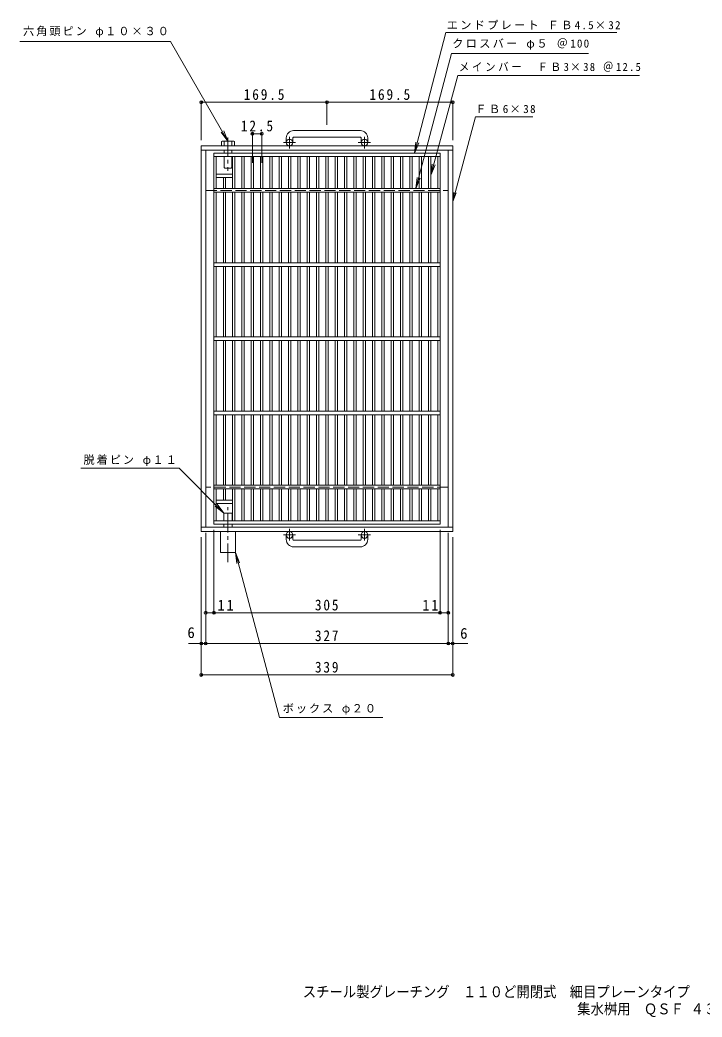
# Model space of a CAD drawing. Units: millimetres, scale not verified. Extents: x -791 to 884, y -688 to 656.
# Drawn here: x -791 to 129, y -688 to 656 of the extents above; entities that cross this region are included whole.
import ezdxf
from ezdxf.enums import TextEntityAlignment as Align

# ---------------------------------------------------------------- set-up
doc = ezdxf.new("R2010")
doc.units = ezdxf.units.MM
doc.header["$LTSCALE"] = 5
doc.header["$PDMODE"] = 32
doc.header["$PDSIZE"] = 4
doc.linetypes.add('CHAIN1', pattern=[8, 5, -1, 1, -1])
doc.linetypes.add('DASHED3', pattern=[4, 3, -1])
for name, color, linetype, lineweight in [('B-1', 2, 'Continuous', 9), ('B-2', 3, 'Continuous', 9), ('B-4', 7, 'Continuous', 9), ('B-5', 7, 'Continuous', 9), ('B-9', 4, 'Continuous', 9), ('F-5_F-5ﾚｲﾔ', 2, 'Continuous', 9)]:
    doc.layers.add(name, color=color, linetype=linetype, lineweight=lineweight)
doc.styles.add('ＭＳ ゴシック', font='')
doc.styles.get('ＭＳ ゴシック').set_extended_font_data('MS Gothic')

msp = doc.modelspace()

# ---------------------------------------------------------------- linework, layer by layer
at = {"layer": 'B-1', "linetype": 'CHAIN1'}
for p, q in [((-427.33, 482.813), (-427.33, 498.41)), ((-326.329, 482.813), (-326.329, 498.41)), ((-419.167, 490.92), (-435.574, 490.92)), ((-318.167, 490.92), (-334.573, 490.92)), ((-419.167, -38.081), (-435.574, -38.081)), ((-427.33, -29.974), (-427.33, -45.571)), ((-318.167, -38.081), (-334.573, -38.081)), ((-326.329, -29.974), (-326.329, -45.571))]:
    msp.add_line(p, q, dxfattribs=at)
at = {"layer": 'B-1'}
for p, q in [((-331.829, 507.02), (-421.829, 507.02)), ((-421.829, 498.019), (-331.829, 498.019)), ((-546.329, 486.42), (-546.329, -33.58)), ((-546.329, 486.42), (-207.329, 486.42)), ((-431.829, 497.02), (-431.829, 490.92)), ((-422.83, 497.02), (-422.83, 490.92)), ((-330.83, 497.02), (-330.83, 490.92)), ((-321.829, 497.02), (-321.829, 490.92)), ((-207.329, -33.58), (-207.329, 486.42)), ((-546.329, 480.42), (-207.329, 480.42)), ((-540.329, 480.42), (-540.329, -27.58)), ((-213.33, -27.58), (-213.33, 480.42)), ((-207.329, -27.58), (-546.329, -27.58)), ((-207.329, -33.58), (-546.329, -33.58)), ((-431.829, -44.181), (-431.829, -38.081)), ((-422.83, -44.181), (-422.83, -38.081)), ((-330.83, -44.181), (-330.83, -38.081)), ((-321.829, -44.181), (-321.829, -38.081)), ((-421.829, -45.181), (-331.829, -45.181)), ((-331.829, -54.181), (-421.829, -54.181))]:
    msp.add_line(p, q, dxfattribs=at)
at = {"layer": 'B-1', "linetype": 'DASHED3'}
for p, q in [((-540.329, 426.42), (-213.33, 426.42)), ((-213.33, 26.419), (-540.329, 26.419))]:
    msp.add_line(p, q, dxfattribs=at)
at = {"layer": 'B-1'}
for centre in [(-427.33, 490.92), (-326.33, 490.92), (-427.33, -38.081), (-326.33, -38.081)]:
    msp.add_circle(centre, 4.5, dxfattribs=at)
for centre, radius, start, end in [((-421.829, 497.02), 10, 90, 180), ((-421.829, 497.02), 1, 90, 180), ((-331.829, 497.02), 10, 0, 90), ((-331.829, 497.02), 1, 0, 90), ((-421.829, -44.181), 10, 180, 270), ((-421.829, -44.181), 1, 180, 270), ((-331.829, -44.181), 10, 270, 0), ((-331.829, -44.181), 1, 270, 0)]:
    msp.add_arc(centre, radius, start, end, dxfattribs=at)
at = {"layer": 'B-2'}
for p, q in [((-529.33, 476.42), (-224.33, 476.42)), ((-529.33, -23.58), (-529.33, 476.42)), ((-529.33, -23.58), (-529.33, 476.42)), ((-529.33, 471.921), (-224.33, 471.921)), ((-526.329, 471.92), (-526.329, 428.92)), ((-503.99, 428.92), (-503.99, 471.921)), ((-500.99, 428.92), (-500.99, 471.921)), ((-491.41, 428.92), (-491.41, 471.92)), ((-488.41, 428.92), (-488.41, 471.92)), ((-478.83, 428.92), (-478.83, 471.92)), ((-475.83, 428.92), (-475.83, 471.92)), ((-466.25, 428.92), (-466.25, 471.92)), ((-463.25, 428.92), (-463.25, 471.92)), ((-453.67, 428.92), (-453.67, 471.92)), ((-450.67, 428.92), (-450.67, 471.92)), ((-441.09, 428.92), (-441.09, 471.92)), ((-438.089, 428.92), (-438.089, 471.92)), ((-428.51, 428.92), (-428.51, 471.92)), ((-425.51, 428.92), (-425.51, 471.92)), ((-415.93, 428.92), (-415.93, 471.92)), ((-412.929, 428.92), (-412.929, 471.92)), ((-403.35, 428.92), (-403.35, 471.92)), ((-400.349, 428.92), (-400.349, 471.92)), ((-390.77, 428.92), (-390.77, 471.92)), ((-387.769, 428.92), (-387.769, 471.92)), ((-378.19, 428.92), (-378.19, 471.92)), ((-375.19, 428.92), (-375.19, 471.92)), ((-365.61, 428.92), (-365.61, 471.92)), ((-362.61, 428.92), (-362.61, 471.92)), ((-353.03, 428.92), (-353.03, 471.92)), ((-350.03, 428.92), (-350.03, 471.92)), ((-340.449, 428.92), (-340.449, 471.92)), ((-337.45, 428.92), (-337.45, 471.92)), ((-327.869, 428.92), (-327.869, 471.92)), ((-324.87, 428.92), (-324.87, 471.92)), ((-315.289, 428.92), (-315.289, 471.92)), ((-312.29, 428.92), (-312.29, 471.92)), ((-302.709, 428.92), (-302.709, 471.92)), ((-299.71, 428.92), (-299.71, 471.92)), ((-290.13, 428.92), (-290.13, 471.92)), ((-287.13, 428.92), (-287.13, 471.92)), ((-277.55, 428.92), (-277.55, 471.92)), ((-274.55, 428.92), (-274.55, 471.92)), ((-264.97, 428.92), (-264.97, 471.92)), ((-261.97, 428.92), (-261.97, 471.92)), ((-252.39, 428.92), (-252.39, 471.92)), ((-249.39, 428.92), (-249.39, 471.92)), ((-239.81, 428.92), (-239.81, 471.92)), ((-236.81, 428.92), (-236.81, 471.92)), ((-227.329, 428.92), (-227.329, 471.92)), ((-516.57, 428.92), (-516.57, 443.921)), ((-513.57, 428.92), (-513.57, 443.921)), ((-529.33, 428.92), (-224.33, 428.92)), ((-529.33, 423.92), (-224.33, 423.92)), ((-526.329, 423.92), (-526.329, 328.92)), ((-516.57, 328.92), (-516.57, 423.92)), ((-513.57, 328.92), (-513.57, 423.92)), ((-503.99, 328.92), (-503.99, 423.92)), ((-500.99, 328.92), (-500.99, 423.92)), ((-491.41, 328.92), (-491.41, 423.92)), ((-488.41, 328.92), (-488.41, 423.92)), ((-478.83, 328.92), (-478.83, 423.92)), ((-475.83, 328.92), (-475.83, 423.92)), ((-466.25, 328.92), (-466.25, 423.92)), ((-463.25, 328.92), (-463.25, 423.92)), ((-453.67, 328.92), (-453.67, 423.92)), ((-450.67, 328.92), (-450.67, 423.92)), ((-441.09, 328.92), (-441.09, 423.92)), ((-438.089, 328.92), (-438.089, 423.92)), ((-428.51, 328.92), (-428.51, 423.92)), ((-425.51, 328.92), (-425.51, 423.92)), ((-415.93, 328.92), (-415.93, 423.92)), ((-412.929, 328.92), (-412.929, 423.92)), ((-403.35, 328.92), (-403.35, 423.92)), ((-400.349, 328.92), (-400.349, 423.92)), ((-390.77, 328.92), (-390.77, 423.92)), ((-387.769, 328.92), (-387.769, 423.92)), ((-378.19, 328.92), (-378.19, 423.92)), ((-375.19, 328.92), (-375.19, 423.92)), ((-365.61, 328.92), (-365.61, 423.92)), ((-362.61, 328.92), (-362.61, 423.92)), ((-353.03, 328.92), (-353.03, 423.92)), ((-350.03, 328.92), (-350.03, 423.92)), ((-340.449, 328.92), (-340.449, 423.92)), ((-337.45, 328.92), (-337.45, 423.92)), ((-327.869, 328.92), (-327.869, 423.92)), ((-324.87, 328.92), (-324.87, 423.92)), ((-315.289, 328.92), (-315.289, 423.92)), ((-312.29, 328.92), (-312.29, 423.92)), ((-302.709, 328.92), (-302.709, 423.92)), ((-299.71, 328.92), (-299.71, 423.92)), ((-290.13, 328.92), (-290.13, 423.92)), ((-287.13, 328.92), (-287.13, 423.92)), ((-277.55, 328.92), (-277.55, 423.92)), ((-274.55, 328.92), (-274.55, 423.92)), ((-264.97, 328.92), (-264.97, 423.92)), ((-261.97, 328.92), (-261.97, 423.92)), ((-252.39, 328.92), (-252.39, 423.92)), ((-249.39, 328.92), (-249.39, 423.92)), ((-239.81, 328.92), (-239.81, 423.92)), ((-236.81, 328.92), (-236.81, 423.92)), ((-227.329, 328.92), (-227.329, 423.92)), ((-529.33, 328.919), (-224.33, 328.919)), ((-529.33, 323.919), (-224.33, 323.919)), ((-526.329, 323.919), (-526.329, 228.92)), ((-516.57, 228.92), (-516.57, 323.919)), ((-513.57, 228.92), (-513.57, 323.919)), ((-503.99, 228.92), (-503.99, 323.919)), ((-500.99, 228.92), (-500.99, 323.919)), ((-491.41, 228.92), (-491.41, 323.919)), ((-488.41, 228.92), (-488.41, 323.919)), ((-478.83, 228.92), (-478.83, 323.919)), ((-475.83, 228.92), (-475.83, 323.919)), ((-466.25, 228.92), (-466.25, 323.919)), ((-463.25, 228.92), (-463.25, 323.919)), ((-453.67, 228.92), (-453.67, 323.919)), ((-450.67, 228.92), (-450.67, 323.919)), ((-441.09, 228.92), (-441.09, 323.919)), ((-438.089, 228.92), (-438.089, 323.919)), ((-428.51, 228.92), (-428.51, 323.919)), ((-425.51, 228.92), (-425.51, 323.919)), ((-415.93, 228.92), (-415.93, 323.919)), ((-412.929, 228.92), (-412.929, 323.919)), ((-403.35, 228.92), (-403.35, 323.919)), ((-400.349, 228.92), (-400.349, 323.919)), ((-390.77, 228.92), (-390.77, 323.919)), ((-387.769, 228.92), (-387.769, 323.919)), ((-378.19, 228.92), (-378.19, 323.919)), ((-375.19, 228.92), (-375.19, 323.919)), ((-365.61, 228.92), (-365.61, 323.919)), ((-362.61, 228.92), (-362.61, 323.919)), ((-353.03, 228.92), (-353.03, 323.919)), ((-350.03, 228.92), (-350.03, 323.919)), ((-340.449, 228.92), (-340.449, 323.919)), ((-337.45, 228.92), (-337.45, 323.919)), ((-327.869, 228.92), (-327.869, 323.919)), ((-324.87, 228.92), (-324.87, 323.919)), ((-315.289, 228.92), (-315.289, 323.919)), ((-312.29, 228.92), (-312.29, 323.919)), ((-302.709, 228.92), (-302.709, 323.919)), ((-299.71, 228.92), (-299.71, 323.919)), ((-290.13, 228.92), (-290.13, 323.919)), ((-287.13, 228.92), (-287.13, 323.919)), ((-277.55, 228.92), (-277.55, 323.919)), ((-274.55, 228.92), (-274.55, 323.919)), ((-264.97, 228.92), (-264.97, 323.919)), ((-261.97, 228.92), (-261.97, 323.919)), ((-252.39, 228.92), (-252.39, 323.919)), ((-249.39, 228.92), (-249.39, 323.919)), ((-239.81, 228.92), (-239.81, 323.919)), ((-236.81, 228.92), (-236.81, 323.919)), ((-227.329, 228.92), (-227.329, 323.919)), ((-529.33, 228.92), (-224.33, 228.92)), ((-529.33, 223.92), (-224.33, 223.92)), ((-526.329, 128.92), (-526.329, 223.92)), ((-516.57, 223.92), (-516.57, 128.92)), ((-513.57, 223.92), (-513.57, 128.92)), ((-503.99, 223.92), (-503.99, 128.92)), ((-500.99, 223.92), (-500.99, 128.92)), ((-491.41, 223.92), (-491.41, 128.92)), ((-488.41, 223.92), (-488.41, 128.92)), ((-478.83, 223.92), (-478.83, 128.92)), ((-475.83, 223.92), (-475.83, 128.92)), ((-466.25, 223.92), (-466.25, 128.92)), ((-463.25, 223.92), (-463.25, 128.92)), ((-453.67, 223.92), (-453.67, 128.92)), ((-450.67, 223.92), (-450.67, 128.92)), ((-441.09, 223.92), (-441.09, 128.92)), ((-438.089, 223.92), (-438.089, 128.92)), ((-428.51, 223.92), (-428.51, 128.92)), ((-425.51, 223.92), (-425.51, 128.92)), ((-415.93, 223.92), (-415.93, 128.92)), ((-412.929, 223.92), (-412.929, 128.92)), ((-403.35, 223.92), (-403.35, 128.92)), ((-400.349, 223.92), (-400.349, 128.92)), ((-390.77, 223.92), (-390.77, 128.92)), ((-387.769, 223.92), (-387.769, 128.92)), ((-378.19, 223.92), (-378.19, 128.92)), ((-375.19, 223.92), (-375.19, 128.92)), ((-365.61, 223.92), (-365.61, 128.92)), ((-362.61, 223.92), (-362.61, 128.92)), ((-353.03, 223.92), (-353.03, 128.92)), ((-350.03, 223.92), (-350.03, 128.92)), ((-340.449, 223.92), (-340.449, 128.92)), ((-337.45, 223.92), (-337.45, 128.92)), ((-327.869, 223.92), (-327.869, 128.92)), ((-324.87, 223.92), (-324.87, 128.92)), ((-315.289, 223.92), (-315.289, 128.92)), ((-312.29, 223.92), (-312.29, 128.92)), ((-302.709, 223.92), (-302.709, 128.92)), ((-299.71, 223.92), (-299.71, 128.92)), ((-290.13, 223.92), (-290.13, 128.92)), ((-287.13, 223.92), (-287.13, 128.92)), ((-277.55, 223.92), (-277.55, 128.92)), ((-274.55, 223.92), (-274.55, 128.92)), ((-264.97, 223.92), (-264.97, 128.92)), ((-261.97, 223.92), (-261.97, 128.92)), ((-252.39, 223.92), (-252.39, 128.92)), ((-249.39, 223.92), (-249.39, 128.92)), ((-239.81, 223.92), (-239.81, 128.92)), ((-236.81, 223.92), (-236.81, 128.92)), ((-227.329, 223.92), (-227.329, 128.92)), ((-529.33, 128.92), (-224.33, 128.92)), ((-529.33, 123.92), (-224.33, 123.92)), ((-526.329, 28.92), (-526.329, 123.92)), ((-516.57, 123.92), (-516.57, 28.92)), ((-513.57, 123.92), (-513.57, 28.92)), ((-503.99, 123.92), (-503.99, 28.92)), ((-500.99, 123.92), (-500.99, 28.92)), ((-491.41, 123.92), (-491.41, 28.92)), ((-488.41, 123.92), (-488.41, 28.92)), ((-478.83, 123.92), (-478.83, 28.92)), ((-475.83, 123.92), (-475.83, 28.92)), ((-466.25, 123.92), (-466.25, 28.92)), ((-463.25, 123.92), (-463.25, 28.92)), ((-453.67, 123.92), (-453.67, 28.92)), ((-450.67, 123.92), (-450.67, 28.92)), ((-441.09, 123.92), (-441.09, 28.92)), ((-438.089, 123.92), (-438.089, 28.92)), ((-428.51, 123.92), (-428.51, 28.92)), ((-425.51, 123.92), (-425.51, 28.92)), ((-415.93, 123.92), (-415.93, 28.92)), ((-412.929, 123.92), (-412.929, 28.92)), ((-403.35, 123.92), (-403.35, 28.92)), ((-400.349, 123.92), (-400.349, 28.92)), ((-390.77, 123.92), (-390.77, 28.92)), ((-387.769, 123.92), (-387.769, 28.92)), ((-378.19, 123.92), (-378.19, 28.92)), ((-375.19, 123.92), (-375.19, 28.92)), ((-365.61, 123.92), (-365.61, 28.92)), ((-362.61, 123.92), (-362.61, 28.92)), ((-353.03, 123.92), (-353.03, 28.92)), ((-350.03, 123.92), (-350.03, 28.92)), ((-340.449, 123.92), (-340.449, 28.92)), ((-337.45, 123.92), (-337.45, 28.92)), ((-327.869, 123.92), (-327.869, 28.92)), ((-324.87, 123.92), (-324.87, 28.92)), ((-315.289, 123.92), (-315.289, 28.92)), ((-312.29, 123.92), (-312.29, 28.92)), ((-302.709, 123.92), (-302.709, 28.92)), ((-299.71, 123.92), (-299.71, 28.92)), ((-290.13, 123.92), (-290.13, 28.92)), ((-287.13, 123.92), (-287.13, 28.92)), ((-277.55, 123.92), (-277.55, 28.92)), ((-274.55, 123.92), (-274.55, 28.92)), ((-264.97, 123.92), (-264.97, 28.92)), ((-261.97, 123.92), (-261.97, 28.92)), ((-252.39, 123.92), (-252.39, 28.92)), ((-249.39, 123.92), (-249.39, 28.92)), ((-239.81, 123.92), (-239.81, 28.92)), ((-236.81, 123.92), (-236.81, 28.92)), ((-227.329, 123.92), (-227.329, 28.92)), ((-529.33, 28.92), (-224.33, 28.92)), ((-529.33, 23.92), (-224.33, 23.92)), ((-526.329, -19.08), (-526.329, 23.92)), ((-516.57, 23.92), (-516.57, 8.919)), ((-513.57, 23.92), (-513.57, 8.919)), ((-503.99, 23.92), (-503.99, -19.08)), ((-500.99, 23.92), (-500.99, -19.08)), ((-491.41, 23.92), (-491.41, -19.08)), ((-488.41, 23.92), (-488.41, -19.08)), ((-478.83, 23.92), (-478.83, -19.08)), ((-475.83, 23.92), (-475.83, -19.08)), ((-466.25, 23.92), (-466.25, -19.08)), ((-463.25, 23.92), (-463.25, -19.08)), ((-453.67, 23.92), (-453.67, -19.08)), ((-450.67, 23.92), (-450.67, -19.08)), ((-441.09, 23.92), (-441.09, -19.08)), ((-438.089, 23.92), (-438.089, -19.08)), ((-428.51, 23.92), (-428.51, -19.08)), ((-425.51, 23.92), (-425.51, -19.08)), ((-415.93, 23.92), (-415.93, -19.08)), ((-412.929, 23.92), (-412.929, -19.08)), ((-403.35, 23.92), (-403.35, -19.08)), ((-400.349, 23.92), (-400.349, -19.08)), ((-390.77, 23.92), (-390.77, -19.08)), ((-387.769, 23.92), (-387.769, -19.08)), ((-378.19, 23.92), (-378.19, -19.08)), ((-375.19, 23.92), (-375.19, -19.08)), ((-365.61, 23.92), (-365.61, -19.08)), ((-362.61, 23.92), (-362.61, -19.08)), ((-353.03, 23.92), (-353.03, -19.08)), ((-350.03, 23.92), (-350.03, -19.08)), ((-340.449, 23.92), (-340.449, -19.08)), ((-337.45, 23.92), (-337.45, -19.08)), ((-327.869, 23.92), (-327.869, -19.08)), ((-324.87, 23.92), (-324.87, -19.08)), ((-315.289, 23.92), (-315.289, -19.08)), ((-312.29, 23.92), (-312.29, -19.08)), ((-302.709, 23.92), (-302.709, -19.08)), ((-299.71, 23.92), (-299.71, -19.08)), ((-290.13, 23.92), (-290.13, -19.08)), ((-287.13, 23.92), (-287.13, -19.08)), ((-277.55, 23.92), (-277.55, -19.08)), ((-274.55, 23.92), (-274.55, -19.08)), ((-264.97, 23.92), (-264.97, -19.08)), ((-261.97, 23.92), (-261.97, -19.08)), ((-252.39, 23.92), (-252.39, -19.08)), ((-249.39, 23.92), (-249.39, -19.08)), ((-239.81, 23.92), (-239.81, -19.08)), ((-236.81, 23.92), (-236.81, -19.08)), ((-227.329, 23.92), (-227.329, -19.08)), ((-224.33, -19.08), (-529.33, -19.08))]:
    msp.add_line(p, q, dxfattribs=at)
at = {"layer": 'B-2', "color": 4}
for p, q in [((-526.329, 448.421), (-503.99, 448.421)), ((-526.329, 443.921), (-503.99, 443.921)), ((-526.329, 8.919), (-503.99, 8.919)), ((-526.329, 4.419), (-503.99, 4.419))]:
    msp.add_line(p, q, dxfattribs=at)
at = {"layer": 'B-2'}
msp.add_lwpolyline([(-224.33, 476.42), (-224.33, -23.58), (-529.33, -23.58)], dxfattribs=at)
at = {"layer": 'B-4'}
for p, q in [((-258.8, 476.42), (-216.42, 639.387)), ((-216.42, 639.387), (13.995, 639.387)), ((-587.81, 627.02), (-790.817, 627.02)), ((-510.329, 492.82), (-587.81, 627.02)), ((-257.1, 428.92), (-209.092, 610.914)), ((-209.092, 610.914), (-24.073, 610.914)), ((-236.81, 446.776), (-200.339, 581.311)), ((-200.339, 581.311), (44.645, 581.311)), ((-546.329, 493.92), (-546.329, 546.624)), ((-546.329, 545.124), (-376.83, 545.124)), ((-376.83, 545.124), (-207.329, 545.124)), ((-376.829, 514.52), (-376.829, 546.624)), ((-207.329, 493.92), (-207.329, 546.624)), ((-510.329, 492.82), (-519.461, 504.72)), ((-510.329, 492.82), (-516.07, 506.678)), ((-477.33, 463.654), (-477.33, 504.24)), ((-477.33, 502.74), (-464.767, 502.74)), ((-464.767, 502.71), (-464.767, 463.654)), ((-258.8, 476.42), (-256.842, 491.292)), ((-258.8, 476.42), (-253.059, 490.278)), ((-236.81, 446.776), (-234.852, 461.647)), ((-236.81, 446.776), (-231.07, 460.634)), ((-257.1, 428.92), (-255.143, 443.791)), ((-257.1, 428.92), (-251.36, 442.778)), ((-576.329, 51.92), (-708.918, 51.92)), ((-515.829, -8.58), (-576.329, 51.92)), ((-515.829, -8.58), (-527.73, 0.551)), ((-515.829, -8.58), (-524.961, 3.32)), ((-540.329, -35.08), (-540.329, -185.883)), ((-529.33, -31.08), (-529.33, -144.478)), ((-224.33, -31.08), (-224.33, -144.478)), ((-213.33, -35.08), (-213.33, -185.883)), ((-546.329, -41.08), (-546.329, -228.239)), ((-207.329, -41.08), (-207.329, -228.239)), ((-500.329, -61.58), (-494.589, -75.439)), ((-500.329, -61.58), (-498.372, -76.452)), ((-546.33, -150.478), (-546.33, -144.478)), ((-540.329, -142.978), (-528.33, -142.978)), ((-528.33, -142.978), (-213.33, -142.978)), ((-563.677, -184.383), (-540.329, -184.383)), ((-540.329, -184.383), (-213.33, -184.383)), ((-546.329, -226.739), (-207.329, -226.739))]:
    msp.add_line(p, q, dxfattribs=at)
msp.add_lwpolyline([(-500.329, -61.58), (-441.015, -284.032), (-301.44, -284.032)], dxfattribs=at)
for p in [(-546.329, 545.124), (-376.829, 545.124), (-207.329, 545.124), (-477.33, 502.74), (-464.767, 502.74), (-540.329, -142.978), (-529.33, -142.978), (-224.33, -142.978), (-213.33, -142.978), (-546.33, -184.383), (-540.329, -184.383), (-213.33, -184.383), (-207.329, -184.383), (-546.329, -226.739), (-207.329, -226.739)]:
    msp.add_point(p, dxfattribs=at)
at = {"layer": 'B-5'}
for p, q in [((-207.329, 411.307), (-205.698, 423.7)), ((-207.329, 411.307), (-202.546, 422.855)), ((-213.33, -184.383), (-186.683, -184.383))]:
    msp.add_line(p, q, dxfattribs=at)
msp.add_lwpolyline([(-207.329, 411.307), (-176.754, 525.414), (-99.254, 525.414)], dxfattribs=at)
at = {"layer": 'B-9', "linetype": 'CHAIN1'}
for p, q in [((-510.329, 497.518), (-510.329, 452.886)), ((-510.329, -74.608), (-510.329, -0.684))]:
    msp.add_line(p, q, dxfattribs=at)
at = {"layer": 'B-9'}
for p, q in [((-519.214, 492.076), (-519.214, 486.42)), ((-517.272, 492.82), (-503.387, 492.82)), ((-515.329, 486.42), (-515.329, 492.076)), ((-505.329, 486.42), (-505.329, 492.076)), ((-501.444, 492.076), (-501.444, 486.42)), ((-515.329, 476.42), (-515.329, 480.42)), ((-515.329, 457.232), (-515.329, 471.921)), ((-505.329, 476.42), (-505.329, 480.42)), ((-505.329, 457.232), (-505.329, 471.921)), ((-514.517, 456.42), (-515.329, 457.232)), ((-506.141, 456.42), (-505.329, 457.232)), ((-506.141, 456.42), (-514.517, 456.42)), ((-504.829, -8.58), (-515.829, -8.58)), ((-515.829, -19.08), (-515.829, -8.58)), ((-504.829, -19.08), (-504.829, -8.58)), ((-515.829, -27.58), (-515.829, -23.58)), ((-504.829, -27.58), (-504.829, -23.58)), ((-520.329, -33.58), (-520.329, -61.58)), ((-500.329, -33.58), (-500.329, -61.58)), ((-500.329, -61.58), (-520.329, -61.58))]:
    msp.add_line(p, q, dxfattribs=at)
for centre, radius, start, end in [((-517.272, 489.909), 2.91, 48.12389, 131.8763), ((-510.329, 475.629), 17.19, 73.09029, 106.90971), ((-503.387, 489.909), 2.91, 48.1237, 131.87611)]:
    msp.add_arc(centre, radius, start, end, dxfattribs=at)

# ---------------------------------------------------------------- texts
at = {"layer": 'B-4', "color": 2, "style": 'ＭＳ ゴシック'}
for p in [(-565.032, -181.383), (-197.256, -182.344)]:
    msp.add_text('6', height=14.66, dxfattribs=at).set_placement(p, align=Align.BOTTOM_LEFT)
at = {"layer": 'B-4', "char_height": 11, "attachment_point": 7, "style": 'ＭＳ ゴシック'}
for s, insert in [('\\T1.18;六角頭ピン\\~φ１０×３０', (-786.56, 632.509)), ('\\T1.21;エンドプレート\\~ＦＢ4.5×32', (-215.259, 642.983)), ('\\T1.21;クロスバー\\~φ５\\~＠100', (-207.858, 615.847)), ('\\T1.24;\\W0.95;メインバー\\~\\~ＦＢ3×38\\~＠12.5', (-199.105, 586.244)), ('\\T1.18;脱着ピン\\~φ１１', (-705.079, 54.75)), ('\\T1.18;ボックス\\~φ２０', (-436.484, -280.307))]:
    msp.add_mtext(s, dxfattribs=dict(at, insert=insert))
at = {"layer": 'B-4', "color": 2, "char_height": 14.66, "attachment_point": 7, "style": 'ＭＳ ゴシック'}
for s, insert in [('\\T1.28;\\W0.9;169.5', (-489.079, 548.124)), ('\\T1.28;\\W0.9;169.5', (-319.579, 548.124)), ('\\T1.28;\\W0.9;12.5', (-492.923, 505.74)), ('\\T1.27;\\W0.95;11', (-524.335, -139.978)), ('\\T1.27;\\W0.9;305', (-393.08, -139.978)), ('\\T1.27;\\W0.95;11', (-248.143, -139.978)), ('\\T1.27;\\W0.9;327', (-393.08, -181.383)), ('\\T1.27;\\W0.9;339', (-393.079, -223.739))]:
    msp.add_mtext(s, dxfattribs=dict(at, insert=insert))
at = {"layer": 'B-5', "insert": (-176.754, 530.414), "char_height": 11, "attachment_point": 7, "style": 'ＭＳ ゴシック'}
msp.add_mtext('\\T1.23;ＦＢ6×38', dxfattribs=at)
at = {"layer": 'F-5_F-5ﾚｲﾔ', "style": 'ＭＳ ゴシック', "width": 0.9}
for s, p in [('スチール製グレーチング\u3000１１０ど開閉式\u3000細目プレーンタイプ', (-409.447, -665.515)), ('集水桝用\u3000ＱＳＦ ４３３８', (-39.5, -688.582))]:
    msp.add_text(s, height=14.66, dxfattribs=at).set_placement(p, align=Align.BOTTOM_LEFT)

doc.saveas('drawing.dxf')
